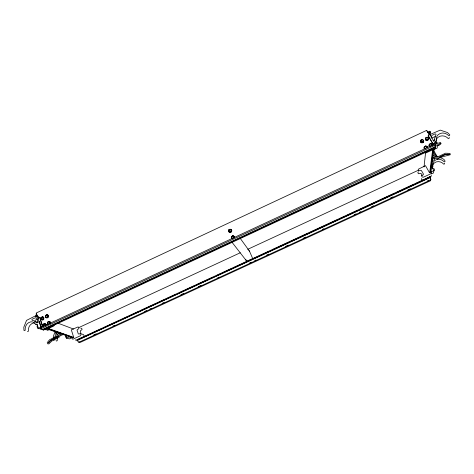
<?xml version="1.0" encoding="UTF-8"?>
<svg xmlns="http://www.w3.org/2000/svg" width="474" height="474" viewBox="0 0 474 474"><rect width="100%" height="100%" fill="white"/><g stroke="black" fill="none" stroke-linecap="round" stroke-linejoin="round"><path stroke-width="0.71" d="M421.339 178.52L421.73 179.842L423.081 180.09L430.83 176.512A0.889 0.8 -2.5 0 0 431.221 175.427M42.423 325.697L42.18 326.456L40.764 326.776L41.013 327.854M252.358 258.603L252.387 257.838L249.46 251.107L239.986 238.025M53.171 338.448L53.615 335.604L54.996 331.865M431.873 146.01L432.015 144.238L430.83 143.569L429.562 144.161L429.497 144.677M425.889 137.762L425.753 139.534L426.932 140.197L428.194 139.611L428.336 137.833L427.151 137.17L425.889 137.762L425.836 138.284M430.605 146.602L429.42 145.933L429.562 144.161M425.622 148.925L424.437 148.249L424.58 146.484L425.842 145.891L427.027 146.561L426.944 147.823M420.794 141.85L420.93 140.079L422.186 139.486L423.365 140.15L423.229 141.922L421.967 142.514L420.794 141.85L420.841 141.329L422.02 141.993L423.282 141.406L423.229 141.922M420.876 140.6L420.93 140.079M422.138 140.008L422.186 139.486M421.967 142.514L422.02 141.993M423.312 140.671L423.365 140.15M424.52 146.993L424.58 146.484M424.437 148.249L424.497 147.74L425.676 148.415M424.029 166.967L425.534 153.031M425.753 139.534L425.806 139.012L426.991 139.676L428.253 139.083L428.194 139.611M425.788 146.407L425.842 145.891M427.092 137.697L427.151 137.17M426.932 140.197L426.991 139.676M429.42 134.652L429.752 131.713L428.769 132.175L429.231 133.283L434.877 143.065L433.42 144.191L432.798 143.841L433.574 144.185L434.877 143.219L435.517 144.179A0.995 0.877 -4.5 0 1 435.079 145.37M426.967 147.076L427.027 146.561M428.271 138.355L428.336 137.833M430.06 135.25L430.605 132.003L429.764 131.162L428.052 131.962M429.42 145.933L429.48 145.417L430.67 146.087M430.765 144.084L430.83 143.569M431.95 144.754L432.015 144.238M429.722 172.518L432.756 149.274M430.179 173.028L433.355 149.037M429.93 176.737L430.185 177.59L77.209 340.32L77.031 339.757L429.93 176.737L422.5 180.47M431.044 171.499L434.089 148.895M233.943 236.52L233.765 237.794L232.556 238.357L231.531 237.646L231.709 236.372L232.912 235.809L234.209 236.87M435.173 146.744L435.405 145.08L434.836 144.09L40.42 327.747L40.734 328.79L42.571 329.418L435.173 146.744L435.405 147.136L435.304 147.829L43.46 330.1L42.571 329.418M77.564 340.445L78.068 341.795L78.927 342.246L430.878 179.812L430.185 177.59M231.199 231.543L231.111 229.914L230.086 229.209L228.883 229.772L228.705 231.039L229.997 232.1L231.199 231.543L231.111 229.914M440.382 157.7C442.112 158.369 444.92 159.323 445.092 161.433L444.233 161.841C441.821 159.122 437.585 158.174 434.605 160.656A5.747 5.125 -2.6 0 0 432.857 164.478L432.608 168.661L432.531 166.818A5.7 5.09 -2.5 0 1 434.267 163.032C437.224 160.567 441.424 161.51 443.818 164.211L444.665 163.808L444.618 163.151M430.226 135.665L430.214 134.806L430.866 134.16L440.228 130.119L447.503 132.548L449.814 134.841L449.376 135.694L448.825 135.777C446.158 132.844 441.543 131.896 438.308 134.586A6.275 5.528 -4.1 0 0 436.406 138.722L436.11 143.492L436.05 142.164M228.972 231.395L228.883 229.772M434.652 158.446L434.468 159.714L432.543 160.609M433.479 151.745L435.179 154.708L434.996 156.005C437.17 155.01 437.312 156.947 435.636 157.629M432.934 166.333L431.755 166.878L433.882 170.628L433.55 172.927L431.322 173.958M436.495 140.725L435.209 141.317L437.538 145.346L437.147 148.078L434.107 149.494M37.701 316.057L38.631 318.641M38.631 328.121L38.524 328.707L38.092 328.701L37.535 328.103L37.019 326.39L37.31 326.082L37.837 326.408M60.157 334.976L59.914 336.339L58.983 337.281L51.767 341.102L48.869 343.881L47.844 343.851L47.447 343.372L47.252 342.572L49.563 339.74L56.927 336.208M425.504 138.301L425.332 139.226L425.8 140.049L426.736 140.458L428.526 139.623M44.266 323.677L45.717 324.631L45.451 325.916L44.888 325.721L45.149 324.429L44.266 323.677L43.116 324.216L42.85 325.502L43.732 326.26M46.197 317.355L47.347 316.822L47.607 315.542L46.725 314.795L45.575 315.334L45.314 316.614L46.754 317.568L47.904 317.035L48.17 315.755L46.725 314.795M49.983 323.807L50.244 322.521L48.798 321.568L47.649 322.101L47.382 323.392L48.271 324.145M49.426 323.606L49.687 322.32L48.798 321.568M41.676 319.47L42.826 318.931L43.093 317.651L42.21 316.905L41.06 317.438L40.794 318.724L42.245 319.672L43.389 319.138L43.655 317.858L42.21 316.905M42.417 325.674L42.281 326.349L40.657 326.675L37.073 315.263C35.823 315.198 36.231 317.924 35.674 315.53L36.729 314.902M434.468 140.334L434.723 139.208M54.629 337.5L55.796 334.395M54.457 324.797L53.728 326.041L45.966 329.655A0.924 0.8 -60.2 0 1 44.923 329.205M231.721 236.793L231.49 237.735L231.851 238.588M228.901 230.21L228.669 231.14L229.031 231.987L229.854 232.432M54.67 339.372L54.19 340.154L53.337 339.728M48.472 316.128L47.453 317.716L46.559 317.823L45.836 317.355L45.569 316.484M431.044 137.235L431.921 135.351L434.978 133.923L435.849 134.053L436.015 134.634L434.711 138.106L434.729 139.67L434.492 140.162L433.011 140.588M437.081 142.964L437.229 142.68L438.136 143.9L438.497 145.411L438.195 145.364M431.938 161.776L432.507 160.686M433.485 168.294L434.445 169.224L434.51 170.492M436.009 156.876C436.175 155.591 433.432 157.291 432.916 157.836M59.019 335.396L57.71 337.085L50.303 340.634L48.384 342.945L48.443 342.418L48.538 342.809M58.817 335.847L51.192 340.172L48.514 342.743M418.429 171.748L417.819 172.66L418.4 173.751L420.918 173.294L422.115 175.143M420.539 140.713L422.322 139.883M423.566 141.939L421.777 142.775M424.183 147.106L424.929 146.436M429.918 144.019L429.166 144.689L428.982 145.719L429.462 146.549M429.154 144.789L429.906 144.12M230.767 232.224L231.508 231.567L231.739 230.631L231.371 229.783M43.507 324.453L45.137 323.695M47.927 322.302L48.662 321.65L49.663 321.585M45.86 315.542L47.483 314.783L48.312 315.299M45.966 315.589L47.59 314.825M42.938 319.82L43.667 319.174L43.691 317.361M43.46 330.1L43.602 329.59M59.6 334.632L60.743 333.732L63.089 334.555L61.347 335.361L59.979 334.887M438.829 145.477L441.098 143.658L440.583 142.478L438.711 142.947M437.093 157.155L445.501 153.215L450.016 153.398L450.3 154.72C445.963 156.13 441.33 156.521 437.295 159.246M37.553 319.103L35.337 320.14L34.898 320.851L35.189 321.348L38.276 322.634M228.705 231.039L229.73 231.745L230.933 231.182M431.577 138.153L434.605 136.743L435.47 136.868M36.622 315.844L36.622 317.065L35.698 316.111L34.875 316.164L26.544 320.383L23.801 327.238L23.943 330.396L24.772 330.627L25.163 330.283C24.838 326.616 26.734 322.581 30.68 321.876A5.943 5.101 -60.1 0 1 34.584 323.161L35.876 324.524L37.043 323.973L38.335 328.286L41.398 329.335M38.335 328.286L41.143 326.977M40.734 328.79L435.405 145.08M435.091 146.49L437.538 145.346M42.696 329.833L435.405 147.136M433.212 155.62L435.179 154.708M432.833 158.434L434.545 158.032M55.31 331.468L55.938 333.495L57.71 332.671L60.097 333.506C59.463 333.506 56.477 334.526 57.792 335.023M79.057 327.469L240.271 252.766M247.665 249.342L418.281 170.279M66.763 338.027L69.352 336.83L71.93 337.725L69.358 338.916L66.763 338.027L65.933 335.367M431.073 171.932L433.882 170.628M77.357 339.787L76.444 340.208A0.841 0.741 -61.4 0 1 75.479 339.799M77.973 339.502L83.554 336.925L84.206 335.788L83.548 334.65L80.379 333.471L78.885 334.123L78.24 333.743L77.007 329.993L78.767 328.689L78.88 327.818L78.18 326.87L71.313 329.821L73.5 336.7L73.28 337.393L71.983 337.684L72.226 338.673A0.853 0.747 -61.3 0 0 73.203 339.088L80.384 335.77L81.042 334.62L80.379 333.471M248.246 260.848L251.83 259.195M78.056 339.574L90.812 333.678M92.157 333.056L102.23 328.405M103.569 327.789L108.268 325.614M109.613 324.992L119.685 320.341M123.044 318.795L127.743 316.62M129.082 315.998L139.155 311.347M140.5 310.731L147.213 307.626M148.558 307.004L156.616 303.283M159.969 301.737L164.668 299.562M166.013 298.946L176.085 294.289M179.445 292.742L184.143 290.568M185.482 289.952L195.555 285.295M196.9 284.678L213.016 277.231M216.369 275.684L221.068 273.51M222.413 272.894L232.485 268.237M233.83 267.62L240.543 264.516M241.882 263.899L251.955 259.242M253.3 258.626L269.416 251.179M272.769 249.632L277.468 247.458M278.813 246.841L282.842 244.981M284.187 244.359L288.885 242.184M290.23 241.568L308.355 233.19M309.7 232.574L319.772 227.923M321.111 227.301L327.83 224.196M329.169 223.58L337.227 219.859M340.587 218.307L345.285 216.138M346.63 215.516L356.697 210.865M360.056 209.312L364.755 207.144M366.1 206.522L376.172 201.871M377.511 201.249L393.627 193.807M396.987 192.254L401.685 190.086M403.03 189.464L413.097 184.813M416.456 183.26L421.155 181.092M77.209 340.32L430.232 177.27M93.579 335.053L96.269 333.815M113.055 326.065L114.4 325.442M144.617 311.495L146.632 310.565M149.985 309.018L151.33 308.396M162.078 303.437L164.093 302.507M180.878 294.757L183.562 293.519M198.339 286.699L201.023 285.461M217.809 277.711L219.154 277.094M249.371 263.147L251.386 262.217M254.745 260.664L256.084 260.042M266.832 255.083L268.847 254.159M285.632 246.409L288.316 245.165M303.093 238.351L305.777 237.107M322.569 229.363L323.908 228.741M354.125 214.793L356.14 213.863M359.499 212.311L360.844 211.694M371.586 206.735L373.601 205.805M390.386 198.055L393.076 196.817M407.847 189.997L410.531 188.759M427.323 181.009L428.662 180.387M439.576 156.947L445.276 154.423L448.001 154.305M47.015 330.408L49.16 329.78M438.96 144.096L440.346 143.746L439.801 143.723M426.932 130.901L428.099 132.927M426.239 137.733L428.212 137.975L428.686 138.799M422.334 139.783L420.551 140.612L420.367 141.637L420.835 142.461M425.984 146.176L424.189 147.011L424.011 148.036L424.479 148.866M229.641 229.546L230.601 229.41M232.461 236.135L233.427 235.999M435.304 147.829L434.925 147.538M42.079 316.999L43.081 316.934M42.044 319.932L43.045 319.861L43.78 319.215L43.798 317.402L42.974 316.893M80.728 328.174L81.718 328.322L82.103 329.442L80.266 330.976L80.793 333.032M27.474 331.699L28.327 331.314C28.002 327.676 29.874 323.671 33.79 322.972A5.889 5.066 -60.2 0 1 34.821 322.936M66.781 338.359L65.542 336.984L65.436 336.244L66.117 336.232M57.467 335.379L56.495 335.053L57.336 333.98L55.938 333.495M247.647 261.127L246.302 260.653L231.786 241.971M436.37 156.527L437.798 156.752M79.294 342.038L80.266 342.376L430.499 180.766L430.676 179.456L430.878 179.812M77.031 339.757L77.386 339.882M42.85 325.502L43.412 325.703M46.867 328.843L72.38 337.761M47.773 328.281L73.861 337.47M48.241 328.766L72.326 337.227M35.876 324.524L37.719 325.17M47.939 328.802L73.387 337.725M43.116 324.216L43.679 324.417M45.149 324.429L45.717 324.631M47.649 322.101L48.206 322.308M49.687 322.32L50.244 322.521M40.794 318.724L41.362 318.931M42.826 318.931L43.389 319.138M41.06 317.438L41.629 317.651M43.093 317.651L43.655 317.858M36.184 315.678L37.541 316.194M47.347 316.822L47.904 317.035M45.314 316.614L46.754 317.568M57.698 323.067L73.577 329.069M47.607 315.542L48.17 315.755M45.575 315.334L46.138 315.548M430.961 143.853L431.903 144.268L432.377 145.097M430.949 143.954L431.891 144.369L432.365 145.198M424.574 152.628L426.061 152.883L434.599 148.913A0.984 0.871 -4.3 0 0 435.031 147.734M434.385 157.777L435.796 158.553C440.595 158.28 444.375 152.966 449.393 154.542L448.919 154.127M45.942 317.396L46.665 317.864L47.56 317.758L48.289 317.106L48.579 316.17L48.206 315.257M49.557 321.544L50.386 322.059M42.15 319.974L41.327 319.458L41.06 318.587M231.377 230.275L230.086 229.209M430.398 132.317L429.752 131.713M248.891 250.627L249.46 251.107M37.179 315.631L36.48 313.515M231.531 237.646L231.798 237.995L231.709 236.372M232.912 235.809L233.178 236.159M229.73 231.745L229.997 232.1M433.698 145.103L428.65 136.334L428.466 133.253L426.659 130.368L36.326 312.953C35.301 315.773 38.412 316.585 39.822 317.894L42.429 326.515M428.123 135.73L433.313 144.736M433.544 150.217L436.862 155.987M428.994 145.619L429.474 146.448M423.264 140.191L423.738 141.015L423.555 142.04L422.808 142.71L421.765 142.87L420.373 141.536M426.92 146.585L427.394 147.42M423.258 140.292L423.726 141.116M426.908 146.685L427.382 147.515M424.017 147.941L424.491 148.771M77.606 339.953L77.878 340.504M449.204 137.442L449.257 138.153L448.327 138.592C445.69 135.683 441.116 134.734 437.911 137.407A6.215 5.487 -3.9 0 0 436.246 139.901M245.722 259.302L246.302 260.653M234.624 237.296L234.257 236.443L233.38 235.928L232.408 236.064L231.436 237.664L231.804 238.523M234.203 236.378L234.571 237.231M56.027 340.599L56.442 341.061L57.23 340.705L57.313 338.389M78.808 341.873L78.927 342.246M50.28 322.018L50.659 322.936M47.744 323.286L48.016 324.169M46.126 325.046L45.86 324.169L45.03 323.653L44.135 323.76L43.11 325.36L43.377 326.236M45.753 324.127L46.019 325.004M41.173 318.629L41.434 319.5M43.223 325.395L43.484 326.278M39.869 317.242L42.464 325.828M39.466 321.419L40.936 326.284M430.119 177.845L430.214 178.283M37.89 321.485L37.653 322.261L36.231 322.551L33.832 320.708L32.09 320.234L31.918 319.31L35.562 317.716L37.019 318.575L37.89 321.485M421.635 175.629L422.026 176.962L423.395 177.205L431.227 173.585A0.901 0.806 -2.7 0 0 431.624 172.495L431.05 171.612L429.865 172.483L429.171 172.186L425.486 165.645L418.181 169.277L418.666 170.812L421.214 170.356L422.423 172.216L423.412 174.047L423.229 174.841L421.635 175.629M425.492 138.402L425.32 139.326L425.794 140.15L426.724 140.559L428.52 139.723L428.697 138.698L428.223 137.875L426.25 137.632L425.492 138.402M228.847 230.139L228.616 231.069L228.978 231.916L230.814 232.296L231.555 231.638L231.786 230.702L231.425 229.854L230.554 229.345L228.847 230.139"/></g></svg>
